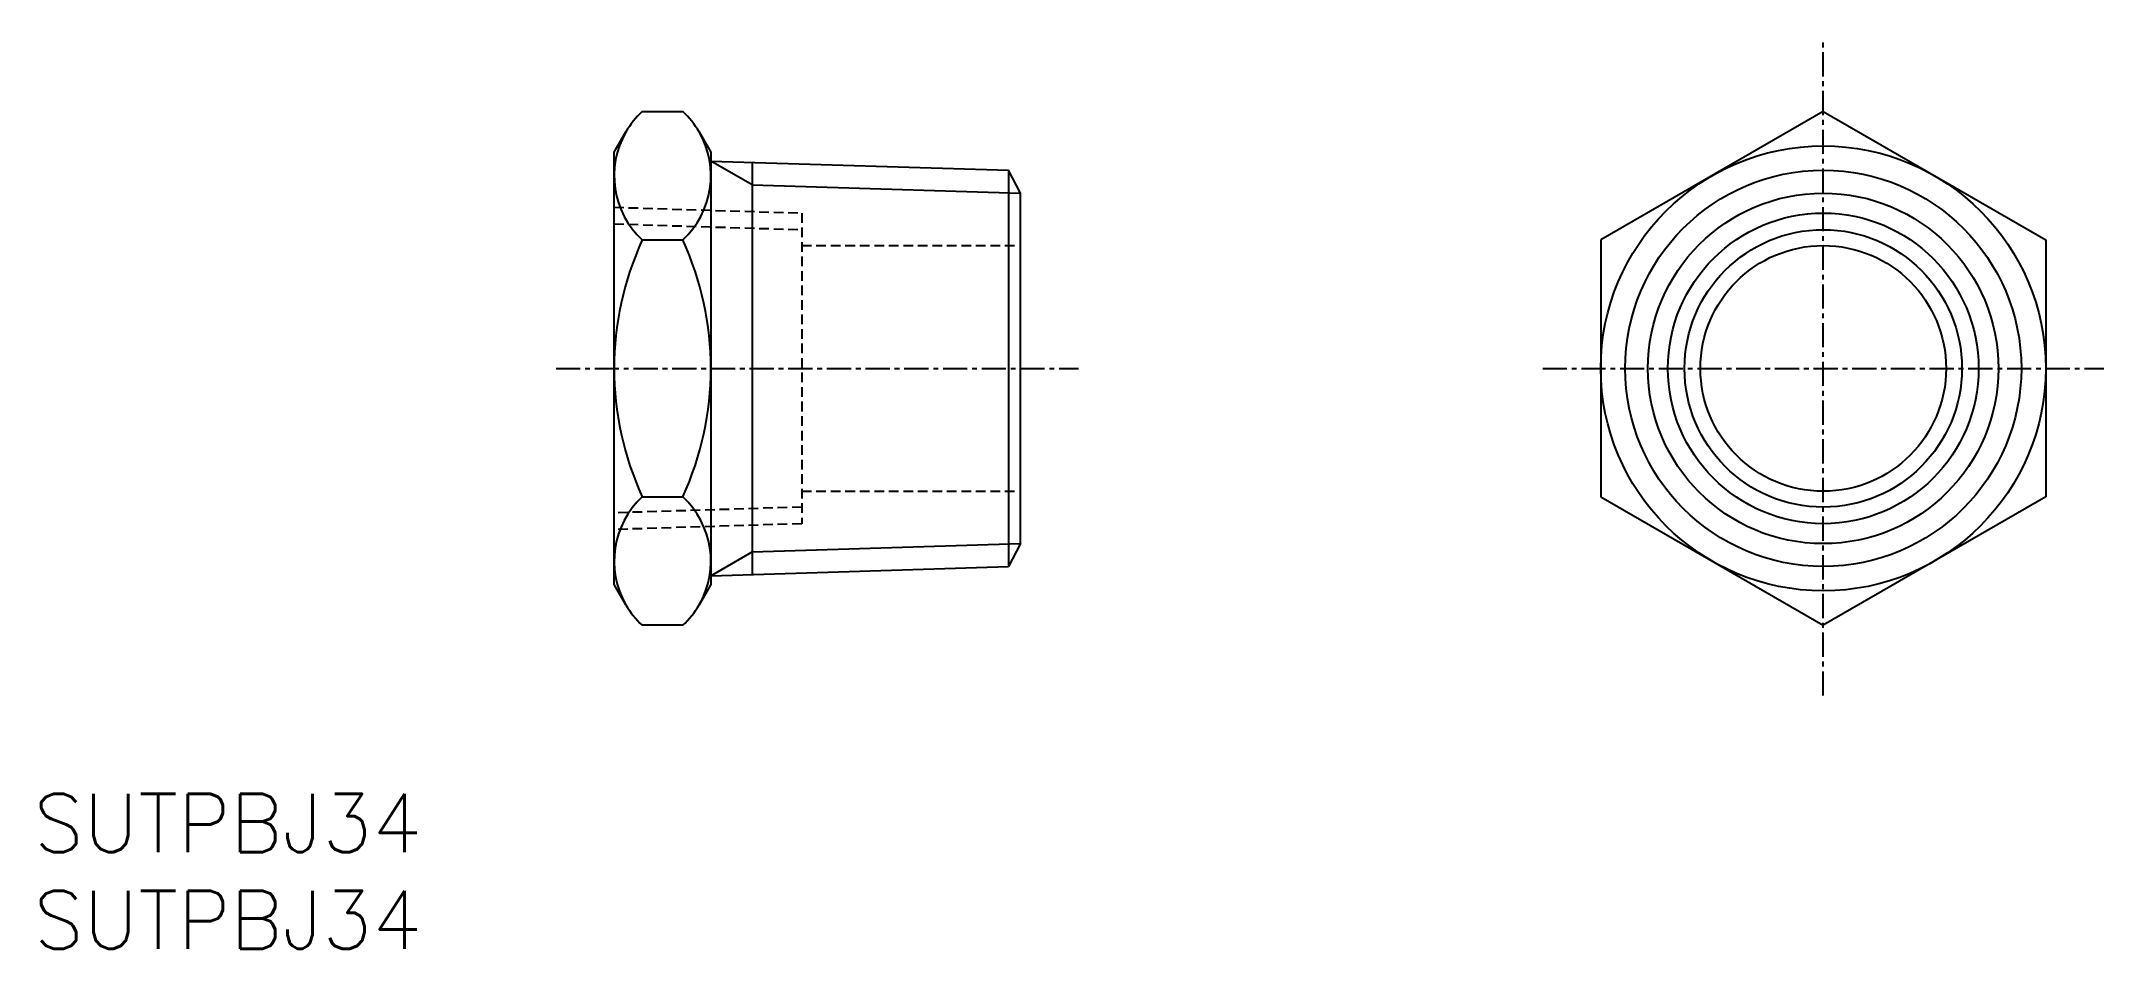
# Model space of a CAD drawing. Extents: x 0 to 107, y 0 to 47.
import ezdxf

# ---------------------------------------------------------------- set-up
doc = ezdxf.new("R2010")
doc.units = 0
doc.linetypes.add('CENTER', pattern=[2, 1.25, -0.25, 0.25, -0.25])
doc.linetypes.add('DASHED', pattern=[0.75, 0.5, -0.25])
doc.layers.get('0').update_dxf_attribs({"linetype": 'CONTINUOUS'})
doc.layers.add('CENTER', color=1, linetype='CENTER')
doc.styles.get("Standard").update_dxf_attribs({"font": 'txt.shx'})

# ---------------------------------------------------------------- blocks, each defined once
blk = doc.blocks.new('*U4')
at = {"color": 7, "linetype": 'CONTINUOUS'}
blk.add_text('SUTPBJ34', height=3, dxfattribs=at).set_placement((0, 0))
blk = doc.blocks.new('*U5')
at = {"color": 7, "linetype": 'CONTINUOUS'}
blk.add_text('SUTPBJ34', height=3, dxfattribs=at).set_placement((0, 5))

msp = doc.modelspace()

# ---------------------------------------------------------------- linework, layer by layer
at = {"color": 7, "linetype": 'CONTINUOUS'}
for p, q in [((31.45, 43.28), (33.55, 43.28)), ((92.5, 43.28), (81, 36.64)), ((92.5, 43.28), (104, 36.64)), ((30, 41.17), (30.61, 42.22)), ((34.39, 42.22), (35, 41.17)), ((30, 18.83), (30, 41.17)), ((35, 41.17), (35, 18.83)), ((35, 40.72), (50.39, 40.24)), ((37.13, 40.66), (37.13, 19.34)), ((51, 39.06), (50.39, 40.24)), ((50.39, 40.24), (50.39, 19.76)), ((51, 20.94), (51, 39.06)), ((31.45, 36.64), (33.55, 36.64)), ((81, 36.64), (81, 23.36)), ((104, 36.64), (104, 23.36)), ((31.45, 23.36), (33.55, 23.36)), ((81, 23.36), (92.5, 16.72)), ((104, 23.36), (92.5, 16.72)), ((51, 20.94), (50.39, 19.76)), ((35, 19.28), (50.39, 19.76)), ((30.61, 17.78), (30, 18.83)), ((35, 18.83), (34.39, 17.78)), ((33.55, 16.72), (31.45, 16.72))]:
    msp.add_line(p, q, dxfattribs=at)
at = {"color": 3, "linetype": 'CONTINUOUS'}
for p, q in [((37.13, 39.49), (35, 40.72)), ((37.13, 39.49), (51, 39.06)), ((35, 19.28), (37.13, 20.51)), ((37.13, 20.51), (51, 20.94))]:
    msp.add_line(p, q, dxfattribs=at)
at = {"color": 3, "linetype": 'DASHED'}
for p, q in [((30, 38.33), (39.7, 38.03)), ((30, 37.47), (39.7, 37.17)), ((39.7, 38.03), (39.7, 21.97)), ((39.7, 36.35), (51, 36.35)), ((39.7, 23.65), (51, 23.65)), ((39.7, 22.83), (30, 22.53)), ((39.7, 21.97), (30, 21.67))]:
    msp.add_line(p, q, dxfattribs=at)
at = {"color": 7, "linetype": 'CONTINUOUS'}
for radius in [11.5, 10.24, 7.17, 6.35]:
    msp.add_circle((92.5, 30), radius, dxfattribs=at)
at = {"color": 3, "linetype": 'CONTINUOUS'}
for radius in [9.06, 8.03]:
    msp.add_circle((92.5, 30), radius, dxfattribs=at)
at = {"color": 7, "linetype": 'CONTINUOUS'}
for centre, radius, start, end in [((34.52, 39.96), 4.52, 132.7344, 150), ((30.48, 39.96), 4.52, 30, 47.2656), ((34.52, 39.96), 4.52, 150, 227.2656), ((30.48, 39.96), 4.52, 312.7344, 30), ((45.9, 30), 15.9, 155.318, 204.682), ((19.1, 30), 15.9, 335.318, 24.682), ((34.52, 20.04), 4.52, 132.7344, 210), ((30.48, 20.04), 4.52, 330, 47.2656), ((34.52, 20.04), 4.52, 210, 227.2656), ((30.48, 20.04), 4.52, 312.7344, 330)]:
    msp.add_arc(centre, radius, start, end, dxfattribs=at)
at = {"layer": 'CENTER', "color": 1, "linetype": 'CENTER'}
for p, q in [((92.5, 13.09), (92.5, 46.91)), ((27, 30), (54, 30)), ((78, 30), (107, 30))]:
    msp.add_line(p, q, dxfattribs=at)

# ---------------------------------------------------------------- block references
at = {"color": 7, "linetype": 'CONTINUOUS'}
for name in ['*U5', '*U4']:
    msp.add_blockref(name, (0, 0), dxfattribs=at)

doc.saveas('drawing.dxf')
